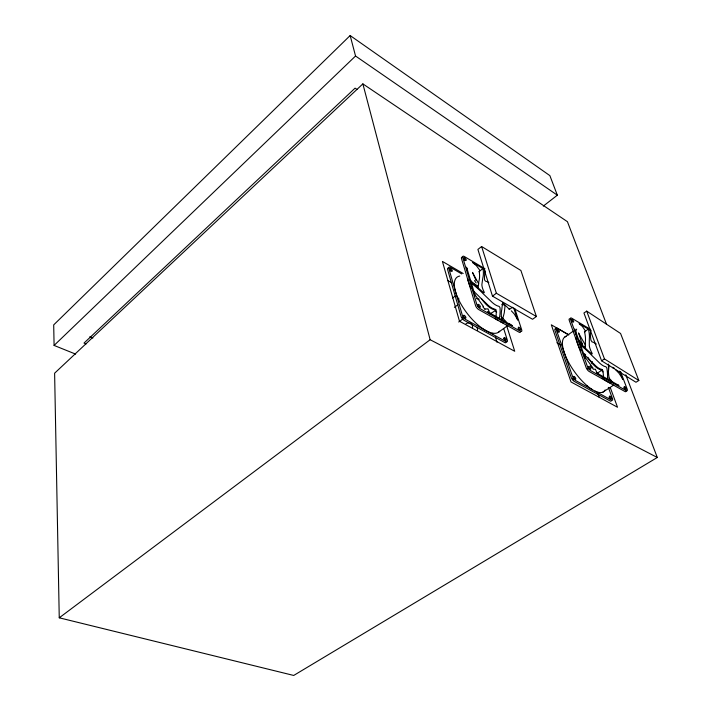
<?xml version="1.0" encoding="UTF-8"?>
<svg xmlns="http://www.w3.org/2000/svg" width="711" height="711" viewBox="0 0 711 711"><rect width="100%" height="100%" fill="white"/><g stroke="black" fill="none" stroke-linecap="round" stroke-linejoin="round"><path stroke-width="1.07" d="M585.34 348.31L585.384 341.618A50.534 18.21 53.5 0 0 584.744 332.784L584.451 331.895L588.29 329.077L588.646 330.091A50.641 18.077 53.5 0 1 589.33 338.916L589.312 345.599A14.78 5.199 54.5 0 0 592.13 353.376A1.271 0.453 54.4 0 1 591.41 353.651A75.473 25.8 53.7 0 1 580.7 343.537L579.545 342.267M458.666 299.891L458.719 298.122M502.544 302.868L501.797 309.481A51.939 19.979 54 0 0 501.619 318.564L501.628 320.172M478.014 287.431L478.956 281.014A52.179 20.61 51.5 0 0 479.356 272.482L479.116 271.602L482.876 268.554L483.16 269.567A52.294 20.486 51.5 0 1 482.805 278.081L481.889 284.489A15.198 5.91 52.8 0 0 484.235 292.221A1.306 0.515 52.7 0 1 483.338 292.417A77.73 29.178 52 0 1 471.775 281.672L470.549 280.347M608.181 373.471L609.06 365.445A1.262 0.622 76.7 0 0 609.016 365.099M502.606 319.195L504.268 312.831L504.979 306.539A1.298 0.711 74.8 0 0 504.072 304.93L501.922 304.477M543.302 206.101L557.335 195.196L549.879 175.626L350.159 35.55L53.698 324.891L54.089 345.43L75.624 354.105M54.089 345.43L355.544 56.018L350.159 35.55M606.456 324.074L567.44 221.699L362.868 83.889L54.614 373.204L59.253 617.806L293.705 675.45L657.302 457.484L625.769 374.75M481.623 246.521L477.899 249.428L492.483 296.149L532.557 319.275L536.396 316.511L520.896 270.482L481.623 246.521L496.367 293.252L536.396 316.511M452.623 298.007L455.271 295.989M470.993 283.991L471.589 283.582L472.539 284.16A54.685 22.343 53 0 1 483.498 294.061L492.199 302.442A15.198 5.91 52.8 0 0 498.882 306.308A1.298 0.507 53.1 0 1 500.055 308.085A83.383 33.568 51.7 0 1 499.495 317.382L499.051 318.332M454.4 307.383L457.937 304.708M59.253 617.806L430.137 339.734L657.302 457.484M492.483 296.149L496.367 293.252M458.693 322.021L463.119 318.706M512.515 307.259L509.378 309.445L508.267 308.236A84.102 34.252 53.8 0 0 502.721 302.833M498.349 332.348L507.903 325.425M564.721 337.094L573.395 331.059M590.503 330.553L590.503 331.184A76.681 25.969 55.1 0 0 590.921 340.222L592.067 341.938A14.78 5.199 54.5 0 1 596.325 344.062M580.532 345.653L581.616 346.044A53.165 19.553 54.9 0 1 591.73 355.34L599.826 363.259A14.78 5.199 54.5 0 0 605.754 366.689A1.262 0.444 54.7 0 1 606.91 368.422A80.752 29.551 53.8 0 1 607.514 378.048L606.714 379.372M586.708 311.134L583.944 313.009L601.577 360.797L635.981 382.26L638.825 380.492L620.579 333.486L586.708 311.134L604.466 358.939L638.825 380.492M609.683 380.527L609.398 379.096A50.721 17.517 55.5 0 1 608.509 369.72L608.429 364.076M602.901 392.125L613.611 385.14M601.577 360.797L604.466 358.939M612.562 367.285L613.62 368.44L614.331 368.067M586.886 385.931L587.393 386.073M616.704 384.509L618.988 385.495L597.116 373.186L598.858 374.413M508.525 324.047L512.32 325.629L487.604 311.72L490.652 313.995M86.058 343.928L84.005 343.084L355.082 88.155L356.931 89.39M89.817 336.721L92.892 338.001M584.451 331.895L584.904 332.108M479.116 271.602L479.641 271.851M447.93 280.641L451.787 282.827M556.909 342.746L560.721 344.915M471.384 282.258L476.992 285.502M463.19 273.504L442.411 261.426L459.484 321.248L514.72 351.278L506.472 325.14M568.844 334.863L557.415 328.224A3.342 1.226 53.9 0 0 556.269 329.584L572.613 376.688A3.457 1.298 54.8 0 0 575.608 380.518L611.487 400.133A3.368 1.218 55.3 0 0 612.447 398.542L608.34 387.362M568.409 334.739L551.309 324.794L571.022 381.958L617.521 407.243L610.278 387.566M461.723 273.939L450.41 267.372A3.439 1.386 52 0 0 448.863 268.571L462.372 315.426A3.555 1.475 52.9 0 0 465.474 319.39L505.965 341.564A3.448 1.378 53.6 0 0 507.316 340.116L503.672 328.473M591.259 330.837L579.101 323.594L582.46 326.553L585.233 330.722M484.991 268.794L464.301 256.493A3.475 1.351 52 0 0 462.79 257.658L476.868 304.557A3.582 1.44 52.8 0 0 479.987 308.556L520.372 331.246A3.484 1.351 53.6 0 0 521.687 329.824L514.773 308.53M484.626 269.602L472.522 262.403L476.414 265.71L479.836 270.331M590.654 329.495L571.68 318.181A3.368 1.191 53.8 0 0 570.577 319.515L587.499 366.698A3.484 1.262 54.7 0 0 590.521 370.555L626.231 390.623A3.395 1.182 55.2 0 0 627.146 389.05L620.596 371.746M355.544 56.018L557.335 195.196M615.726 369.898L618.934 373.177L622.205 378.145M511.333 310.84L514.266 314.004L517.199 318.884M598.982 374.537L599.755 375.212M496.722 312.049L495.265 310.547A31.248 28.289 18.7 0 1 489.995 313.693M501.122 316.564L505.521 321.079A1.324 0.933 56.1 0 1 506.019 322.385M602.964 371.889L601.462 370.333A30.52 27.445 27.9 0 1 596.485 373.444M608.98 378.101L611.238 380.438A1.289 0.862 59.6 0 1 611.54 382.234M582.638 344.959L579.136 340.098M593.134 368.236L585.091 357.189M483.471 306.521L475.41 295.385M474.495 280.578L476.166 282.96M492.27 333.299L492.767 333.939M583.278 354.194L584.673 356.709M578.505 332.952L585.482 345.27M478.805 283.973L472.468 272.375L476.13 280.605M597.453 373.888L595.329 369.187A30.591 16.406 4.4 0 1 593.205 369.267M474.237 293.394L474.806 294.71M622.392 378.581L622.729 379.345L619.628 371.151M584.851 357.162L585.171 357.944L574.781 328.997M581.518 341.822L582.549 344.364M490.075 313.969L488.039 308.858A31.177 15.855 0.9 0 1 484.742 308.965M581.18 340.978L578.727 333.343M577.608 343.751L578.914 347.048A33.773 11.918 54.5 0 0 580.558 350.576M564.347 352.86L565.618 356.158A33.533 12.203 54.6 0 0 592.547 389.735M517.359 319.319L517.644 320.083L513.68 307.836M597.764 393.165L599.249 397.298M579.927 343.333L580.709 345.537M474.957 295.154L475.232 295.927L466.585 267.158M468.442 281.823L469.571 285.111A34.723 13.545 52.8 0 0 471.082 288.657M613.344 367.623L613.62 368.44M455.538 291.714L456.631 295.003A34.466 13.838 52.8 0 0 484.609 329.824L487.435 331.37A34.466 13.838 52.8 0 0 499.655 331.202M577.545 343.582L576.559 340.48A33.773 11.918 54.5 0 1 575.892 337.547M564.294 352.7L563.343 349.599A33.533 12.203 54.6 0 1 566.089 336.392M495.407 336.996L496.998 342.222M470.869 281.405L471.509 283.591M509.156 308.636L509.378 309.445M362.868 83.889L430.137 339.734M467.625 278.579L468.398 281.654M455.484 291.554L454.747 288.479A34.466 13.838 52.8 0 1 459.759 276.046M575.163 330.251L575.812 333.966M466.896 268.403L467.171 269.887M476.957 327.46A7.19 4.879 -60.7 0 1 477.57 330.446M470.069 323.061A7.217 4.87 -60.7 0 1 472.593 327.735M465.918 323.834A7.217 4.87 -60.7 0 1 468.762 322.865M625.947 391.477A3.395 1.182 55.2 0 1 624.88 391.494L589.152 371.462A3.484 1.262 54.7 0 1 586.14 367.614L569.271 320.439A3.368 1.191 53.8 0 1 570 318.91M626.035 390.854A3.395 1.182 55.2 0 1 626.035 391.21M623.929 387.966A1.698 0.595 55.2 0 1 624.462 388.641M624.685 389.015A1.698 0.595 55.2 0 1 624.845 389.379M605.123 389.975A33.533 12.203 54.6 0 1 595.054 391.103M610.82 383.238A33.773 11.918 54.5 0 1 608.518 382.278L606.021 380.883A33.773 11.918 54.5 0 1 602.03 378.012M592.272 368.289A33.773 11.918 54.5 0 1 590.246 365.792M575.537 334.099A33.773 11.918 54.5 0 1 576.683 329.149M587.544 368.938A1.742 0.631 54.7 0 1 587.322 368.556M588.281 367.88A1.742 0.631 54.7 0 1 588.832 368.582M589.046 368.965A1.742 0.631 54.7 0 1 589.206 369.338M557.131 330.855A1.671 0.613 53.9 0 1 557.655 331.53M557.859 331.895A1.671 0.613 53.9 0 1 558.011 332.241M608.972 397.2A1.68 0.604 55.3 0 1 609.531 397.778M609.78 398.142A1.68 0.604 55.3 0 1 609.994 398.507M611.336 400.693A3.368 1.218 55.3 0 1 610.154 400.995L574.266 381.416A3.457 1.298 54.8 0 1 571.28 377.585L554.98 330.491A3.342 1.226 53.9 0 1 555.744 328.944M571.395 320.83A1.68 0.595 53.8 0 1 571.671 321.159M571.928 321.514A1.68 0.595 53.8 0 1 572.133 321.879M573.519 379.87A1.724 0.649 54.8 0 1 572.933 379.274M572.675 378.901A1.724 0.649 54.8 0 1 572.462 378.519M573.439 377.825A1.724 0.649 54.8 0 1 573.99 378.528M574.204 378.91A1.724 0.649 54.8 0 1 574.355 379.274M602.413 369.631A14.744 5.244 54.5 0 1 587.846 357.233M584.655 347.768A14.744 5.244 54.5 0 1 585.349 345.697M583.66 354.016A53.049 19.695 55 0 1 587.721 358.051L595.809 365.943A14.744 5.235 54.5 0 0 601.737 369.356A1.262 0.444 54.8 0 1 602.901 371.089A80.574 29.755 53.8 0 1 603.452 376.137M585.633 354.833A75.322 25.987 53.7 0 1 584.451 353.776M592.396 361.686A30.546 7.234 -76.3 0 1 591.961 363.694M520.532 331.682A3.475 1.351 53.6 0 1 519.057 332.188L478.663 309.543A3.582 1.44 52.8 0 1 475.535 305.552L461.519 258.662A3.466 1.351 52 0 1 462.603 257.275M518.07 328.429A1.742 0.675 53.6 0 1 518.372 328.704M518.666 329.042A1.742 0.675 53.6 0 1 518.923 329.415M509.769 323.594A34.723 13.545 52.8 0 1 507.858 323.834M503.219 322.927A34.723 13.545 52.8 0 1 500.562 321.781M497.744 320.208A34.723 13.545 52.8 0 1 494.812 318.208M485.026 309.276A34.723 13.545 52.8 0 1 482.849 306.796M477.454 305.508A1.795 0.72 52.8 0 1 478.654 306.743M478.867 307.134A1.795 0.72 52.8 0 1 479.01 307.507M503.735 338.738A1.724 0.693 53.6 0 1 504.792 340.089M506.143 341.538A3.448 1.386 53.6 0 1 504.668 342.498L464.159 320.368A3.555 1.475 52.9 0 1 461.066 316.404L447.601 269.558A3.439 1.386 52 0 1 449.156 268.358M464.025 259.248A1.733 0.675 52 0 1 464.914 260.67M449.823 269.825A1.724 0.693 52 0 1 450.881 271.175M462.577 317.799A1.778 0.738 52.9 0 1 462.363 317.408M463.314 316.546A1.778 0.738 52.9 0 1 464.55 318.315M495.949 309.649A15.153 5.955 52.8 0 1 481.4 298.567M477.472 286.96A15.153 5.955 52.8 0 1 478.574 285.049M488.812 282.543A15.198 5.91 52.8 0 0 485.702 281.245A1.28 0.498 52.5 0 1 484.547 279.494A78.566 29.551 53.7 0 1 485.258 270.793M473.037 290.772A54.56 22.485 53.1 0 1 479.587 297.002L488.279 305.366A15.162 5.946 52.8 0 0 494.972 309.196A1.298 0.507 53.1 0 1 496.136 310.974A83.187 33.781 51.7 0 1 496.002 317.408M476.388 298.576A31.177 1.76 13.8 0 1 479.223 299.189M624.267 387.433A1.698 0.595 55.2 0 0 626.142 389.388A1.698 0.595 55.2 0 0 625.271 387.086A1.698 0.595 55.2 0 0 624.267 387.433M588.53 367.276A1.742 0.631 54.7 0 0 590.477 369.302A1.742 0.631 54.7 0 0 589.641 366.965A1.742 0.631 54.7 0 0 588.53 367.276M557.282 330.171A1.671 0.613 53.9 0 0 559.184 332.144A1.671 0.613 53.9 0 0 558.411 329.948A1.671 0.613 53.9 0 0 557.282 330.171M609.549 396.951A1.68 0.604 55.3 0 0 611.416 398.898A1.68 0.604 55.3 0 0 610.58 396.605A1.68 0.604 55.3 0 0 609.549 396.951M571.591 320.119A1.68 0.595 53.8 0 0 573.493 322.11A1.68 0.595 53.8 0 0 572.702 319.914A1.68 0.595 53.8 0 0 571.591 320.119M573.644 377.257A1.724 0.649 54.8 0 0 575.59 379.265A1.724 0.649 54.8 0 0 574.781 376.928A1.724 0.649 54.8 0 0 573.644 377.257M518.426 327.984A1.742 0.675 53.6 0 0 520.425 330.046A1.742 0.675 53.6 0 0 519.688 327.762A1.742 0.675 53.6 0 0 518.426 327.984M478.023 305.215A1.795 0.72 52.8 0 0 480.112 307.348A1.795 0.72 52.8 0 0 479.41 305.019A1.795 0.72 52.8 0 0 478.023 305.215M450.001 269.238A1.724 0.693 52 0 0 452.018 271.309A1.724 0.693 52 0 0 451.387 269.131A1.724 0.693 52 0 0 450.001 269.238M504.055 338.329A1.724 0.693 53.6 0 0 506.045 340.365A1.724 0.693 53.6 0 0 505.334 338.08A1.724 0.693 53.6 0 0 504.055 338.329M463.928 258.333A1.733 0.675 52 0 0 465.954 260.439A1.733 0.675 52 0 0 465.296 258.253A1.733 0.675 52 0 0 463.928 258.333M463.536 316.066A1.778 0.738 52.9 0 0 465.607 318.181A1.778 0.738 52.9 0 0 464.932 315.853A1.778 0.738 52.9 0 0 463.536 316.066"/></g></svg>
